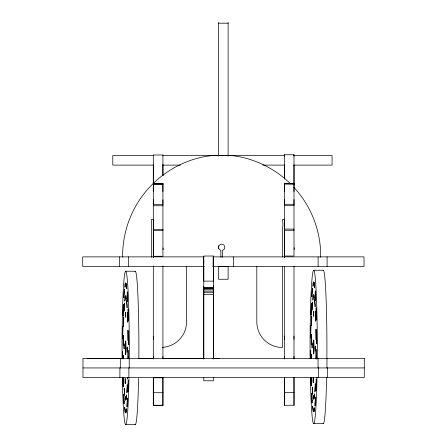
<?xml version="1.0" encoding="UTF-8"?>
<svg xmlns="http://www.w3.org/2000/svg" width="447" height="447" viewBox="0 0 447 447"><rect width="100%" height="100%" fill="white"/><g stroke="black" fill="none" stroke-linecap="round" stroke-linejoin="round"><path stroke-width="0.67" d="M153.31 405.317L162.92 405.502L162.92 377.352M153.31 377.553L153.31 405.502L153.31 377.352M153.31 358.874L153.31 356.516M153.31 339.547L153.31 336.379M153.31 219.382L153.31 257.561L153.31 154.98L162.92 154.98L162.926 175.727M153.31 199.843L153.31 204.514L162.92 204.514M153.31 191.752L153.31 164.546M162.92 191.752L162.926 183.527L153.31 183.527M162.92 405.502L162.92 377.553M162.92 358.874L162.92 356.516M162.92 229.803L162.926 183.527M162.92 205.139L162.92 199.843M162.926 175.654L162.926 164.546M203.765 286.773L203.765 266.339M203.765 263.294L203.765 260.02M213.381 377.397L213.381 380.777L203.765 380.777L203.765 377.397M213.381 286.773L213.381 266.339M213.381 263.294L213.381 260.02M213.381 285.879L213.381 285.125M222.45 257.215L222.466 250.37A3.157 3.157 0 0 0 223.947 245.112A3.157 3.157 0 0 0 218.65 246.459L218.628 248.091A3.157 3.157 0 0 0 220.829 250.348L220.913 257.215M294.003 377.313L294.003 405.256L284.387 405.256L284.387 377.313M284.387 358.628L284.393 356.27M284.387 339.307L284.393 336.133M284.393 219.136L284.393 257.316L284.393 183.281L294.003 183.281M284.387 199.602L284.387 204.268L294.003 204.268M284.387 191.512L284.393 183.281M284.393 164.999L284.393 178.878L284.393 154.74L294.003 154.74L294.003 229.562M284.393 156.104L284.393 154.74M294.003 358.628L294.003 356.27M294.003 339.307L294.003 336.133M294.003 204.894L294.003 199.602M294.003 191.512L294.003 164.999M294.003 156.104L294.003 154.74M320.577 257.248L320.639 252.047A101.184 101.184 0 0 0 293.875 187.315M218.555 23.199L228.121 23.199M153.31 155.55L112.795 155.55L112.795 165.116L153.31 165.116M162.792 155.55L284.756 155.55M293.757 155.55L332.065 155.55L332.065 165.116L293.757 165.116M162.792 165.116L180.376 165.116M262.747 165.116L284.756 165.116M284.393 183.393L294.003 183.393M153.31 183.633L162.926 183.633M284.393 183.711L294.003 183.711M153.31 183.952L162.926 183.952M284.387 184.041L294.003 184.22M153.31 184.281L162.92 184.281M284.387 205.503L294.003 205.503M153.31 205.749L162.92 205.749M153.422 219.538L151.354 219.538L151.36 257.204M284.46 219.538L282.392 219.538A22.853 22.853 0 0 1 282.398 229.155L282.392 257.003M284.387 229.087L294.003 229.087L294.003 256.03L284.387 256.03L284.393 256.824M153.31 229.328L162.92 229.328L162.92 256.271L153.31 256.271L153.31 257.064M284.387 230.266L294.003 230.266M153.31 230.507L162.92 230.507M204.033 256.874L82.712 256.874L82.712 266.49L204.385 266.49M212.722 266.49L364.02 266.49L364.02 256.874L213.135 256.874L213.135 266.49M313.744 270.234L323.349 270.234M125.724 271.228L135.329 271.228M203.765 287.745L213.381 287.739M203.765 288.019L213.381 288.019M203.765 289.779L213.381 289.779M203.765 291.137L213.381 291.137M203.765 292.701L213.381 292.701M203.765 294.361L213.381 294.361M87.081 358.41L122.428 358.41M138.721 358.41L153.539 358.41M162.457 358.41L204.05 358.41M212.8 358.41L219.36 358.41M82.98 367.937L364.288 367.937M153.31 377.799L162.926 377.799M284.393 392.472L294.003 392.472M153.31 392.712L162.92 392.712M153.31 405.256L162.92 405.25M313.626 423.655L323.231 423.655M125.607 424.65L135.212 424.65M127.563 377.57L127.658 379.09A52.428 2.475 90 0 0 127.708 377.519M122.746 257.221L122.646 253.829A101.173 101.173 0 0 1 206.156 156.333L212.537 155.522L231.373 155.584L235.418 156.025A101.184 101.184 0 0 1 290.176 183.516M294.003 184.482L294.003 184.879M213.381 287.51L213.381 287.846M203.765 287.51L203.765 287.846M327.366 367.937L327.366 377.553M327.092 256.874L327.092 266.49M326.958 358.349L326.958 367.937M318.381 367.937L318.381 377.553M318.108 256.874L318.108 266.49M318.063 358.349L318.063 367.937M294.003 266.339L294.003 358.952M294.003 377.413L294.003 405.256M284.393 266.339L284.387 358.952M284.387 377.413L284.393 405.256M284.387 395.986L284.387 396.288M282.392 266.054L282.398 347.509A25.574 25.574 0 0 1 256.818 321.935L256.818 266.25M233.597 256.874L233.597 266.49M228.121 22.35L228.121 156.098M218.555 22.35L218.555 156.098M218.555 245.833L218.555 248.593M213.381 286.561L213.381 358.935L213.381 288.712L203.765 288.712L203.765 358.919L203.765 286.561M203.519 256.874L203.519 266.49M186.539 266.239L186.55 321.834A25.574 25.574 0 0 1 162.3 347.369M162.92 265.887L162.92 358.907M153.31 265.887L153.31 358.907M129.222 358.349L129.222 367.937M128.876 367.937L128.876 377.553M128.619 256.874L128.619 266.49M120.304 358.349L120.304 367.937M119.902 367.937L119.902 377.553M119.634 256.874L119.634 266.49M134.977 271.474A76.722 3.621 -90 0 1 138.855 358.578M138.592 378.458A76.722 3.621 -90 0 1 135.033 424.494M122.076 357.952A76.722 3.621 -90 0 1 125.68 271.223A76.722 3.621 -90 0 1 129.25 358.578M128.987 378.458A76.722 3.621 -90 0 1 125.646 424.661A76.722 3.621 -90 0 1 122.327 377.531M123.243 358.265A52.428 2.475 -90 0 1 123.221 355.728L123.338 355.348A49.868 2.352 -90 0 0 123.372 358.958M127.965 358.773A49.868 2.352 -90 0 0 128.015 350.292L128.138 350.414A52.428 2.475 90 0 1 128.093 358.069M123.78 377.721A49.868 2.352 -90 0 0 123.925 381.498L123.836 383.219A52.428 2.475 90 0 1 123.629 377.681M123.065 377.581A62.653 2.956 90 0 0 123.294 385.359L123.199 386.884A65.212 3.079 90 0 1 122.931 377.654M122.752 358.466A62.653 2.956 90 0 1 122.713 351.13L122.595 351.264A65.212 3.079 90 0 0 122.634 358.896M128.58 358.84A62.653 2.956 90 0 0 128.591 357.019L128.714 357.388A65.212 3.079 90 0 1 128.702 358.65M322.991 270.48A76.722 3.621 -90 0 1 326.863 358.824M326.612 377.464A76.722 3.621 -90 0 1 323.052 423.505M310.106 358.824A76.722 3.621 -90 0 1 313.682 270.228A76.722 3.621 -90 0 1 317.258 358.824M317.007 377.464A76.722 3.621 -90 0 1 313.677 423.667A76.722 3.621 -90 0 1 310.358 377.229M310.972 377.793A65.212 3.079 90 0 0 311.218 385.89L311.313 384.364A62.653 2.956 90 0 1 311.095 377.262M310.654 358.533A65.212 3.079 90 0 1 310.609 350.269L310.732 350.141A62.653 2.956 90 0 0 310.782 358.684M316.711 358.919A65.212 3.079 90 0 0 316.727 356.393L316.61 356.024A62.653 2.956 90 0 1 316.593 358.449M311.274 358.528A52.428 2.475 90 0 1 311.241 354.734L311.358 354.354A49.868 2.352 90 0 0 311.397 358.561M311.822 377.38A49.868 2.352 -90 0 0 311.945 380.503L311.855 382.224A52.428 2.475 -90 0 1 311.699 378.257M315.968 358.975A49.868 2.352 90 0 0 316.035 349.297L316.158 349.42A52.428 2.475 -90 0 1 316.09 358.963M163.088 248.018A22.858 0.285 -89.9 0 1 163.099 249.778M294.171 247.778A22.858 0.285 -89.9 0 1 294.182 249.538M125.557 397.752L125.551 400.305A52.428 2.475 90 0 1 125.071 398.819L125.099 396.338A49.868 2.352 -90 0 0 125.557 397.752M125.786 295.573L125.78 298.127A49.868 2.352 -90 0 1 126.233 299.546L126.266 297.059A52.428 2.475 -90 0 0 125.786 295.573M313.57 396.757L313.565 399.311A52.428 2.475 90 0 1 313.09 397.824L313.118 395.344A49.868 2.352 -90 0 0 313.57 396.757M313.8 294.579L313.794 297.132A49.868 2.352 -90 0 1 314.252 298.551L314.28 296.07A52.428 2.475 90 0 0 313.8 294.579M125.238 409.933L125.221 412.464A65.212 3.079 90 0 1 124.635 409.379L124.674 406.971A62.653 2.956 90 0 0 125.238 409.933M126.115 283.415L126.093 285.946A62.653 2.956 90 0 1 126.657 288.907L126.697 286.499A65.212 3.079 -90 0 0 126.115 283.415M313.258 408.938L313.241 411.469A65.212 3.079 -90 0 1 312.654 408.385L312.693 405.977A62.653 2.956 -90 0 0 313.258 408.938M314.129 282.42L314.112 284.951A62.653 2.956 90 0 1 314.677 287.913L314.716 285.504A65.212 3.079 90 0 0 314.129 282.42M123.987 345.615L124.093 348.928L124.104 343.816L123.987 345.615M125.624 313.973L125.736 317.286L125.747 312.174L125.624 313.973M125.478 380.391C125.579 391.125 125.886 373.01 125.478 380.391M127.121 348.749L127.227 352.063L127.239 346.956L127.121 348.749M312 344.62L312.112 347.934L312.123 342.821L312 344.62M313.643 312.978L313.755 316.292L313.76 311.185L313.643 312.978M313.492 379.397L313.604 382.71L313.615 377.598L313.492 379.397M315.135 347.755L315.247 351.068L315.258 345.961L315.135 347.755M124.663 393.058L124.612 395.371A52.428 2.475 -90 0 1 124.199 390.108L124.272 388.052A49.868 2.352 -90 0 0 124.663 393.058M126.719 300.507L126.669 302.82A49.868 2.352 -90 0 1 127.065 307.832L127.138 305.77A52.428 2.475 -90 0 0 126.719 300.507M312.682 392.064L312.632 394.383A52.428 2.475 -90 0 1 312.213 389.113L312.285 387.057A49.868 2.352 -90 0 0 312.682 392.064M314.738 299.512L314.688 301.826A49.868 2.352 90 0 1 315.085 306.838L315.152 304.781A52.428 2.475 90 0 0 314.738 299.512M124.154 401.741L124.093 403.937A65.212 3.079 90 0 1 123.607 396.344L123.685 394.444A62.653 2.956 -90 0 0 124.154 401.741M127.244 291.941L127.183 294.137A62.653 2.956 90 0 1 127.646 301.434L127.73 299.54A65.212 3.079 -90 0 0 127.244 291.941M312.168 400.747L312.107 402.943A65.212 3.079 -90 0 1 311.62 395.349L311.704 393.449A62.653 2.956 -90 0 0 312.168 400.747M315.264 290.947L315.202 293.143A62.653 2.956 90 0 1 315.666 300.445L315.744 298.546A65.212 3.079 90 0 0 315.264 290.947M127.496 312.66L127.406 314.381A49.868 2.352 -90 0 1 127.686 322.22L127.786 320.901A52.428 2.475 90 0 0 127.496 312.66M315.515 311.665L315.426 313.386A49.868 2.352 90 0 1 315.699 321.231L315.805 319.907A52.428 2.475 -90 0 0 315.515 311.665M128.138 308.994L128.038 310.52A62.653 2.956 -90 0 1 128.339 321.047L128.445 319.946A65.212 3.079 90 0 0 128.138 308.994M316.152 308L316.057 309.531A62.653 2.956 90 0 1 316.353 320.052L316.465 318.951A65.212 3.079 -90 0 0 316.152 308M127.993 330.188L127.881 331.054A49.868 2.352 -90 0 1 127.993 340.53L128.116 340.15A52.428 2.475 -90 0 0 127.993 330.188M316.012 329.193L315.9 330.059A49.868 2.352 -90 0 1 316.012 339.536L316.13 339.156A52.428 2.475 90 0 0 316.012 329.193M128.652 331.976L128.535 332.602A62.653 2.956 -90 0 1 128.619 344.749L128.742 344.62A65.212 3.079 -90 0 0 128.652 331.976M316.666 330.981L316.549 331.607A62.653 2.956 90 0 1 316.638 343.754L316.755 343.626A65.212 3.079 -90 0 0 316.666 330.981M213.381 256.03L203.765 256.03L203.765 281.124L213.381 281.124L213.381 256.03M228.121 266.462L218.555 266.462L218.555 279.252L228.121 279.252L228.121 266.462M364.288 358.349L82.98 358.349L82.98 377.553L364.288 377.553L364.288 358.349M311.336 344.592L311.213 344.475A52.428 2.475 90 0 1 311.285 334.306L311.403 334.92A49.868 2.352 -90 0 0 311.336 344.592M123.316 345.587L123.193 345.464A52.428 2.475 90 0 1 123.266 335.295L123.383 335.915A49.868 2.352 -90 0 0 123.316 345.587M310.76 337.871L310.637 337.496A65.212 3.079 90 0 1 310.782 325.092L310.9 325.947A62.653 2.956 -90 0 0 310.76 337.871M122.741 338.865L122.623 338.491A65.212 3.079 90 0 1 122.769 326.087L122.88 326.941A62.653 2.956 90 0 0 122.741 338.865M311.553 325.712L311.447 324.623A52.428 2.475 90 0 1 311.693 315.794L311.794 317.314A49.868 2.352 -90 0 0 311.553 325.712M123.54 326.701L123.428 325.617A52.428 2.475 90 0 1 123.679 316.789L123.774 318.309A49.868 2.352 90 0 0 123.54 326.701M311.146 314.839L311.039 313.526A65.212 3.079 90 0 1 311.403 303.245L311.492 304.955A62.653 2.956 -90 0 0 311.146 314.839M316.325 380.369L316.225 379.056A62.653 2.956 -90 0 1 315.878 388.935L315.968 390.65A65.212 3.079 -90 0 0 316.325 380.369M123.126 315.828L123.026 314.52A65.212 3.079 90 0 1 123.383 304.239L123.473 305.949A62.653 2.956 -90 0 0 123.126 315.828M128.311 381.358L128.205 380.051A62.653 2.956 90 0 1 127.864 389.929L127.954 391.645A65.212 3.079 -90 0 0 128.311 381.358M312.101 310.062L312.017 308.167A52.428 2.475 90 0 1 312.408 302.032L312.47 304.223A49.868 2.352 -90 0 0 312.101 310.062M315.347 385.722L315.269 383.833A49.868 2.352 90 0 1 314.9 389.672L314.962 391.863A52.428 2.475 90 0 0 315.347 385.722M124.082 311.051L124.003 309.162A52.428 2.475 90 0 1 124.389 303.021L124.456 305.217A49.868 2.352 -90 0 0 124.082 311.051M127.334 386.716L127.25 384.828A49.868 2.352 90 0 1 126.881 390.667L126.942 392.857A52.428 2.475 90 0 0 127.334 386.716M311.917 296.691L311.844 294.64A65.212 3.079 -90 0 1 312.364 288.047L312.414 290.354A62.653 2.956 90 0 0 311.917 296.691M315.521 399.249L315.448 397.199A62.653 2.956 90 0 1 314.956 403.535L315.006 405.842A65.212 3.079 -90 0 0 315.521 399.249M123.903 297.685L123.83 295.635A65.212 3.079 -90 0 1 124.344 289.041L124.4 291.349A62.653 2.956 90 0 0 123.903 297.685M127.507 400.244L127.434 398.193A62.653 2.956 90 0 1 126.937 404.529L126.987 406.837A65.212 3.079 -90 0 0 127.507 400.244M312.889 300.026L312.844 297.618A52.428 2.475 90 0 1 313.319 295.104L313.336 297.629A49.868 2.352 90 0 0 312.889 300.026M314.52 396.271L314.481 393.868A49.868 2.352 -90 0 1 314.034 396.26L314.051 398.791A52.428 2.475 90 0 0 314.52 396.271M124.869 301.021L124.83 298.613A52.428 2.475 -90 0 1 125.3 296.098L125.316 298.624A49.868 2.352 90 0 0 124.869 301.021M126.507 397.266L126.462 394.863A49.868 2.352 -90 0 1 126.015 397.254L126.037 399.786A52.428 2.475 -90 0 0 126.507 397.266M312.961 286.197L312.934 283.716A65.212 3.079 -90 0 1 313.526 281.817L313.531 284.37A62.653 2.956 90 0 0 312.961 286.197M314.437 410.173L314.409 407.692A62.653 2.956 90 0 1 313.833 409.519L313.839 412.073A65.212 3.079 90 0 0 314.437 410.173M124.942 287.192L124.914 284.711A65.212 3.079 -90 0 1 125.512 282.811L125.518 285.365A62.653 2.956 -90 0 0 124.942 287.192M126.423 411.167L126.389 408.687A62.653 2.956 -90 0 1 125.819 410.514L125.825 413.067A65.212 3.079 -90 0 0 126.423 411.167M125.931 352.236A7.057 0.335 -90 0 0 125.713 340.944A7.057 0.335 -90 0 0 125.361 350.644A7.057 0.335 -90 0 0 125.931 352.236M313.95 351.241A7.057 0.335 -90 0 0 313.727 339.949A7.057 0.335 -90 0 0 313.375 349.649A7.057 0.335 -90 0 0 313.95 351.241"/></g></svg>
